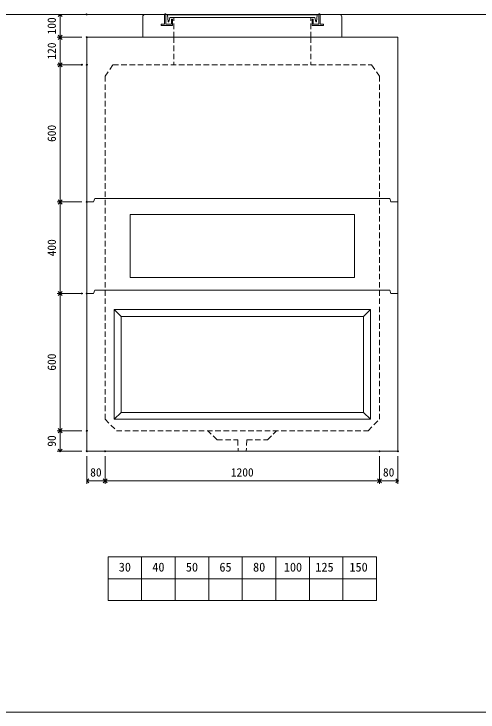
# Model space of a CAD drawing. Units: millimetres, scale not verified. Extents: x -6420 to 6420, y -3036 to 3036.
# Drawn here: x 2362 to 4391, y -2664 to 388 of the extents above; entities that cross this region are included whole.
import ezdxf
from ezdxf.enums import TextEntityAlignment as Align

# ---------------------------------------------------------------- set-up
doc = ezdxf.new("R2010")
doc.units = ezdxf.units.MM
doc.header["$LTSCALE"] = 20
doc.header["$PDMODE"] = 32
doc.header["$PDSIZE"] = 4
doc.linetypes.add('DASHED1', pattern=[1.8, 1.2, -0.6])
doc.linetypes.add('USER2', pattern=[50.8, 31.75, -6.35, 6.35, -6.35])
doc.layers.add('0-1_Defpoints', color=7, linetype='Continuous')
for name, color, linetype, lineweight in [('0-2_waku', 7, 'Continuous', 18), ('0-3_gaikei', 7, 'Continuous', 18), ('0-4_kakure', 7, 'DASHED1', 5), ('0-5_sunpou', 7, 'Continuous', 5), ('0-8_uchigawa', 6, 'Continuous', 18), ('0-A_futa', 3, 'Continuous', 18), ('0-B_GL', 4, 'Continuous', 18), ('0-D_文字１', 7, 'Continuous', 18), ('1-2_uchigawa2', 6, 'USER2', 18)]:
    doc.layers.add(name, color=color, linetype=linetype, lineweight=lineweight)
doc.styles.add('ＭＳ ゴシック', font='')
doc.styles.get('ＭＳ ゴシック').set_extended_font_data('MS Gothic')

# ---------------------------------------------------------------- blocks, each defined once
blk = doc.blocks.new('_Open90')
at = {"layer": '0-5_sunpou'}
blk.add_line((0, 0), (-1, 0), dxfattribs=at)
blk.add_lwpolyline([(-0.5, 0.5), (0, 0), (-0.5, -0.5)], dxfattribs=at)
blk = doc.blocks.new('D75')
at = {"layer": '0-1_Defpoints'}
for p in [(5263.24, 1756.83), (5147.22, 1156.83), (5263.24, 1156.83)]:
    blk.add_point(p, dxfattribs=at)
at = {"layer": '0-5_sunpou'}
for p, q in [((5241.24, 1756.83), (5134.22, 1756.83)), ((5147.22, 1738.83), (5147.22, 1174.83)), ((5241.24, 1156.83), (5134.22, 1156.83))]:
    blk.add_line(p, q, dxfattribs=at)
at = {"layer": '0-5_sunpou', "xscale": 18, "yscale": 18}
for p, rotation in [((5147.22, 1756.83), 90), ((5147.22, 1156.83), 270)]:
    blk.add_blockref('_Open90', p, dxfattribs=dict(at, rotation=rotation))
at = {"layer": '0-5_sunpou', "style": 'ＭＳ ゴシック'}
blk.add_text('600', height=36.66, rotation=90, dxfattribs=at).set_placement((5139.22, 1419.33), align=Align.BOTTOM_LEFT)
blk = doc.blocks.new('D76')
at = {"layer": '0-1_Defpoints'}
for p in [(5263.24, 1156.83), (5147.22, 1066.83), (5263.24, 1066.83)]:
    blk.add_point(p, dxfattribs=at)
at = {"layer": '0-5_sunpou'}
for p, q in [((5241.24, 1156.83), (5134.22, 1156.83)), ((5147.22, 1138.83), (5147.22, 1084.83)), ((5241.24, 1066.83), (5134.22, 1066.83))]:
    blk.add_line(p, q, dxfattribs=at)
at = {"layer": '0-5_sunpou', "xscale": 18, "yscale": 18}
for p, rotation in [((5147.22, 1156.83), 90), ((5147.22, 1066.83), 270)]:
    blk.add_blockref('_Open90', p, dxfattribs=dict(at, rotation=rotation))
at = {"layer": '0-5_sunpou', "style": 'ＭＳ ゴシック'}
blk.add_text('90', height=36.66, rotation=90, dxfattribs=at).set_placement((5139.22, 1086.83), align=Align.BOTTOM_LEFT)
blk = doc.blocks.new('D77')
at = {"layer": '0-1_Defpoints'}
for p in [(5263.24, 1066.83), (5343.24, 1066.83), (5343.24, 937.51)]:
    blk.add_point(p, dxfattribs=at)
at = {"layer": '0-5_sunpou'}
for p, q in [((5263.24, 1044.83), (5263.24, 924.51)), ((5343.24, 1044.83), (5343.24, 924.51)), ((5281.24, 937.51), (5325.24, 937.51))]:
    blk.add_line(p, q, dxfattribs=at)
at = {"layer": '0-5_sunpou', "xscale": 18, "yscale": 18, "rotation": 180}
blk.add_blockref('_Open90', (5263.24, 937.51), dxfattribs=at)
at = {"layer": '0-5_sunpou', "xscale": 18, "yscale": 18}
blk.add_blockref('_Open90', (5343.24, 937.51), dxfattribs=at)
at = {"layer": '0-5_sunpou', "style": 'ＭＳ ゴシック'}
blk.add_text('80', height=36.66, dxfattribs=at).set_placement((5278.24, 945.51), align=Align.BOTTOM_LEFT)
blk = doc.blocks.new('D78')
at = {"layer": '0-1_Defpoints'}
for p in [(5343.24, 1066.83), (6543.24, 1066.83), (6543.24, 937.51)]:
    blk.add_point(p, dxfattribs=at)
at = {"layer": '0-5_sunpou'}
for p, q in [((5343.24, 1044.83), (5343.24, 924.51)), ((6543.24, 1044.83), (6543.24, 924.51)), ((5361.24, 937.51), (6525.24, 937.51))]:
    blk.add_line(p, q, dxfattribs=at)
at = {"layer": '0-5_sunpou', "xscale": 18, "yscale": 18, "rotation": 180}
blk.add_blockref('_Open90', (5343.24, 937.51), dxfattribs=at)
at = {"layer": '0-5_sunpou', "xscale": 18, "yscale": 18}
blk.add_blockref('_Open90', (6543.24, 937.51), dxfattribs=at)
at = {"layer": '0-5_sunpou', "style": 'ＭＳ ゴシック'}
blk.add_text('1200', height=36.66, dxfattribs=at).set_placement((5893.24, 945.51), align=Align.BOTTOM_LEFT)
blk = doc.blocks.new('D79')
at = {"layer": '0-1_Defpoints'}
for p in [(6543.24, 1066.83), (6623.24, 1066.83), (6623.24, 937.51)]:
    blk.add_point(p, dxfattribs=at)
at = {"layer": '0-5_sunpou'}
for p, q in [((6543.24, 1044.83), (6543.24, 924.51)), ((6623.24, 1044.83), (6623.24, 924.51)), ((6561.24, 937.51), (6605.24, 937.51))]:
    blk.add_line(p, q, dxfattribs=at)
at = {"layer": '0-5_sunpou', "xscale": 18, "yscale": 18, "rotation": 180}
blk.add_blockref('_Open90', (6543.24, 937.51), dxfattribs=at)
at = {"layer": '0-5_sunpou', "xscale": 18, "yscale": 18}
blk.add_blockref('_Open90', (6623.24, 937.51), dxfattribs=at)
at = {"layer": '0-5_sunpou', "style": 'ＭＳ ゴシック'}
blk.add_text('80', height=36.66, dxfattribs=at).set_placement((6558.24, 945.51), align=Align.BOTTOM_LEFT)
blk = doc.blocks.new('D44')
at = {"layer": '0-1_Defpoints'}
for p in [(5262.41, 2976.83), (5147.22, 2876.83), (5263.24, 2876.83)]:
    blk.add_point(p, dxfattribs=at)
at = {"layer": '0-5_sunpou'}
for p, q in [((5240.41, 2976.83), (5134.22, 2976.83)), ((5147.22, 2958.83), (5147.22, 2894.83)), ((5241.24, 2876.83), (5134.22, 2876.83))]:
    blk.add_line(p, q, dxfattribs=at)
at = {"layer": '0-5_sunpou', "xscale": 18, "yscale": 18}
for p, rotation in [((5147.22, 2976.83), 90), ((5147.22, 2876.83), 270)]:
    blk.add_blockref('_Open90', p, dxfattribs=dict(at, rotation=rotation))
at = {"layer": '0-5_sunpou', "style": 'ＭＳ ゴシック'}
blk.add_text('100', height=36.66, rotation=90, dxfattribs=at).set_placement((5139.22, 2889.33), align=Align.BOTTOM_LEFT)
blk = doc.blocks.new('D45')
at = {"layer": '0-1_Defpoints'}
for p in [(5263.24, 2876.83), (5147.22, 2756.83), (5263.24, 2756.83)]:
    blk.add_point(p, dxfattribs=at)
at = {"layer": '0-5_sunpou'}
for p, q in [((5241.24, 2876.83), (5134.22, 2876.83)), ((5147.22, 2858.83), (5147.22, 2774.83)), ((5241.24, 2756.83), (5134.22, 2756.83))]:
    blk.add_line(p, q, dxfattribs=at)
at = {"layer": '0-5_sunpou', "xscale": 18, "yscale": 18}
for p, rotation in [((5147.22, 2876.83), 90), ((5147.22, 2756.83), 270)]:
    blk.add_blockref('_Open90', p, dxfattribs=dict(at, rotation=rotation))
at = {"layer": '0-5_sunpou', "style": 'ＭＳ ゴシック'}
blk.add_text('120', height=36.66, rotation=90, dxfattribs=at).set_placement((5139.22, 2779.33), align=Align.BOTTOM_LEFT)
blk = doc.blocks.new('D46')
at = {"layer": '0-1_Defpoints'}
for p in [(5241.24, 2756.83), (5147.22, 2156.83), (5263.24, 2156.83)]:
    blk.add_point(p, dxfattribs=at)
at = {"layer": '0-5_sunpou'}
for p, q in [((5219.24, 2756.83), (5134.22, 2756.83)), ((5147.22, 2738.83), (5147.22, 2174.83)), ((5241.24, 2156.83), (5134.22, 2156.83))]:
    blk.add_line(p, q, dxfattribs=at)
at = {"layer": '0-5_sunpou', "xscale": 18, "yscale": 18}
for p, rotation in [((5147.22, 2756.83), 90), ((5147.22, 2156.83), 270)]:
    blk.add_blockref('_Open90', p, dxfattribs=dict(at, rotation=rotation))
at = {"layer": '0-5_sunpou', "style": 'ＭＳ ゴシック'}
blk.add_text('600', height=36.66, rotation=90, dxfattribs=at).set_placement((5139.22, 2419.33), align=Align.BOTTOM_LEFT)
blk = doc.blocks.new('D47')
at = {"layer": '0-1_Defpoints'}
for p in [(5263.24, 2156.83), (5147.22, 1756.83), (5241.24, 1756.83)]:
    blk.add_point(p, dxfattribs=at)
at = {"layer": '0-5_sunpou'}
for p, q in [((5241.24, 2156.83), (5134.22, 2156.83)), ((5147.22, 2138.83), (5147.22, 1774.83)), ((5219.24, 1756.83), (5134.22, 1756.83))]:
    blk.add_line(p, q, dxfattribs=at)
at = {"layer": '0-5_sunpou', "xscale": 18, "yscale": 18}
for p, rotation in [((5147.22, 2156.83), 90), ((5147.22, 1756.83), 270)]:
    blk.add_blockref('_Open90', p, dxfattribs=dict(at, rotation=rotation))
at = {"layer": '0-5_sunpou', "style": 'ＭＳ ゴシック'}
blk.add_text('400', height=36.66, rotation=90, dxfattribs=at).set_placement((5139.22, 1919.33), align=Align.BOTTOM_LEFT)

msp = doc.modelspace()

# ---------------------------------------------------------------- linework, layer by layer
at = {"layer": '0-2_waku'}
for p, q in [((2773.51, -1984.87), (2773.51, -2176.87)), ((2773.51, -1984.87), (2773.51, -2176.87)), ((2773.51, -1984.87), (2773.51, -2176.87)), ((2773.51, -1984.87), (2773.51, -2176.87)), ((2773.51, -1984.87), (3946.84, -1984.87)), ((2920.17, -1984.87), (2920.17, -2176.87)), ((3066.84, -1984.87), (3066.84, -2176.87)), ((3066.84, -1984.87), (3066.84, -2176.87)), ((3213.51, -1984.87), (3213.51, -2176.87)), ((3360.17, -1984.87), (3360.17, -2176.87)), ((3506.84, -1984.87), (3506.84, -2176.87)), ((3653.51, -1984.87), (3653.51, -2176.87)), ((3800.17, -1984.87), (3800.17, -2176.87)), ((3946.84, -1984.87), (3946.84, -2176.87)), ((2773.51, -2080.87), (3946.84, -2080.87)), ((2773.51, -2176.87), (3946.84, -2176.87)), ((-1739.83, -2663.87), (6420.17, -2663.87))]:
    msp.add_line(p, q, dxfattribs=at)
at = {"layer": '0-3_gaikei'}
for p, q in [((2925.17, 286.13), (2925.17, 376.13)), ((2935.17, 386.13), (3020.17, 386.13)), ((3700.17, 386.13), (3785.17, 386.13)), ((3795.17, 286.13), (3795.17, 376.13)), ((2680.17, 286.13), (2680.17, -1523.87)), ((2680.17, 286.13), (4040.17, 286.13)), ((4040.17, 286.13), (4040.17, -1523.87)), ((2710.17, -433.87), (2715.17, -418.87)), ((2715.17, -418.87), (4005.17, -418.87)), ((4010.17, -433.87), (4005.17, -418.87)), ((2710.17, -433.87), (2680.17, -433.87)), ((4040.17, -433.87), (4010.17, -433.87)), ((2710.17, -833.87), (2715.17, -818.87)), ((2715.17, -818.87), (4005.17, -818.87)), ((4010.17, -833.87), (4005.17, -818.87)), ((2710.17, -833.87), (2680.17, -833.87)), ((4040.17, -833.87), (4010.17, -833.87)), ((4040.17, -1523.87), (2680.17, -1523.87))]:
    msp.add_line(p, q, dxfattribs=at)
for centre, radius, start, end in [((2934.59, 376.71), 9.44, 86.47383, 183.52617), ((3785.5, 376.46), 9.68, 358.04251, 91.95749)]:
    msp.add_arc(centre, radius, start, end, dxfattribs=at)
at = {"layer": '0-4_kakure'}
for p, q in [((3060.17, 286.13), (3060.17, 372.63)), ((3660.17, 286.13), (3660.17, 372.63)), ((3060.17, 286.13), (3060.17, 166.13)), ((3660.17, 286.13), (3660.17, 166.13)), ((2760.17, 116.13), (2795.17, 166.13)), ((2795.17, 166.13), (3925.17, 166.13)), ((3960.17, 116.13), (3925.17, 166.13)), ((2760.17, 116.13), (2760.17, -1383.87)), ((3960.17, 116.13), (3960.17, -1383.87)), ((2760.17, -1383.87), (2810.17, -1433.87)), ((3910.17, -1433.87), (3960.17, -1383.87)), ((2810.17, -1433.87), (3910.17, -1433.87)), ((3250.17, -1473.87), (3210.17, -1433.87)), ((3250.17, -1473.87), (3340.17, -1473.87)), ((3340.17, -1473.87), (3342.67, -1523.87)), ((3380.17, -1473.87), (3377.67, -1523.87))]:
    msp.add_line(p, q, dxfattribs=at)
msp.add_lwpolyline([(3380.17, -1473.87), (3470.17, -1473.87), (3510.17, -1433.87)], dxfattribs=at)
at = {"layer": '0-8_uchigawa'}
for p, q in [((2800.17, -903.87), (3920.17, -903.87)), ((2800.17, -903.87), (2800.17, -1383.87)), ((2800.17, -903.87), (2830.17, -933.87)), ((3920.17, -903.87), (3890.17, -933.87)), ((3920.17, -1383.87), (3920.17, -903.87)), ((2830.17, -933.87), (3890.17, -933.87)), ((2830.17, -933.87), (2830.17, -1353.87)), ((3890.17, -1353.87), (3890.17, -933.87)), ((2800.17, -1383.87), (2830.17, -1353.87)), ((2830.17, -1353.87), (3890.17, -1353.87)), ((3920.17, -1383.87), (3890.17, -1353.87)), ((2800.17, -1383.87), (3920.17, -1383.87))]:
    msp.add_line(p, q, dxfattribs=at)
at = {"layer": '0-A_futa'}
for p, q in [((3020.17, 386.13), (3020.17, 343.13)), ((3022.17, 388.13), (3025.17, 388.13)), ((3025.17, 388.13), (3025.17, 343.13)), ((3032.98, 383.63), (3687.31, 383.63)), ((3032.98, 383.63), (3035.47, 353.63)), ((3043.5, 372.63), (3039.18, 353.63)), ((3043.5, 372.63), (3676.84, 372.63)), ((3676.84, 372.63), (3681.16, 353.63)), ((3687.31, 383.63), (3685.06, 353.63)), ((3695.17, 388.13), (3698.17, 388.13)), ((3700.17, 386.13), (3700.17, 343.13)), ((3005.17, 341.13), (3005.17, 340.13)), ((3007.17, 343.13), (3020.17, 343.13)), ((3055.17, 338.13), (3007.17, 338.13)), ((3025.17, 343.13), (3050.17, 343.13)), ((3035.47, 353.63), (3039.18, 353.63)), ((3050.17, 363.13), (3050.17, 343.13)), ((3052.17, 365.13), (3053.17, 365.13)), ((3055.17, 363.13), (3055.17, 338.13)), ((3665.17, 363.13), (3665.17, 338.13)), ((3665.17, 338.13), (3713.17, 338.13)), ((3668.17, 365.13), (3667.17, 365.13)), ((3670.17, 363.13), (3670.17, 343.13)), ((3685.06, 353.63), (3681.16, 353.63)), ((3713.17, 343.13), (3700.17, 343.13)), ((3715.17, 341.13), (3715.17, 340.13))]:
    msp.add_line(p, q, dxfattribs=at)
msp.add_lwpolyline([(3695.17, 388.13), (3695.17, 343.13), (3670.17, 343.13)], dxfattribs=at)
for centre, start, end in [((3022.17, 386.13), 90, 180), ((3698.17, 386.13), 0, 90), ((3007.17, 341.13), 90, 180), ((3007.17, 340.13), 180, 270), ((3052.17, 363.13), 90, 180), ((3053.17, 363.13), 0, 90), ((3667.17, 363.13), 90, 180), ((3668.17, 363.13), 0, 90), ((3713.17, 341.13), 0, 90), ((3713.17, 340.13), 270, 0)]:
    msp.add_arc(centre, 2, start, end, dxfattribs=at)
at = {"layer": '0-B_GL'}
msp.add_line((-1739.83, 386.13), (6420.17, 386.13), dxfattribs=at)
at = {"layer": '1-2_uchigawa2'}
for p, q in [((2870.17, -488.87), (3360.17, -488.87)), ((2870.17, -488.87), (2870.17, -763.87)), ((3850.17, -488.87), (3360.17, -488.87)), ((3850.17, -488.87), (3850.17, -763.87)), ((2870.17, -763.87), (3358.93, -763.87)), ((3850.17, -763.87), (3361.42, -763.87))]:
    msp.add_line(p, q, dxfattribs=at)

# ---------------------------------------------------------------- block references
at = {"layer": '0-5_sunpou'}
for name in ['D44', 'D45', 'D46', 'D47', 'D75', 'D76', 'D77', 'D78', 'D79']:
    msp.add_blockref(name, (-2583.06, -2590.7), dxfattribs=at)

# ---------------------------------------------------------------- texts
at = {"layer": '0-D_文字１', "style": 'ＭＳ ゴシック'}
for s, p in [('30', (2820.13, -2061.54)), ('40', (2966.8, -2061.54)), ('50', (3113.46, -2061.54)), ('65', (3260.13, -2061.54)), ('80', (3407.34, -2061.54)), ('100', (3541.84, -2061.54)), ('125', (3679.69, -2061.54)), ('150', (3828.71, -2061.54))]:
    msp.add_text(s, height=39.1, dxfattribs=at).set_placement(p, align=Align.BOTTOM_LEFT)

doc.saveas('drawing.dxf')
